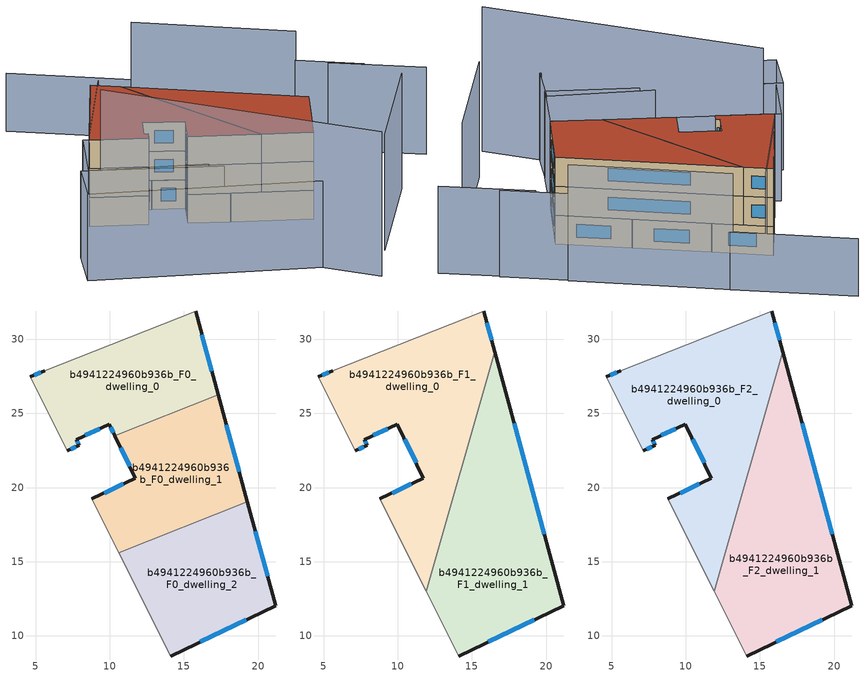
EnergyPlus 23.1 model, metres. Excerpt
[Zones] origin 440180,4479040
b4941224960b936b_F0_dwelling_0
 floor ground (EU_floor_Construction): 15.78,31.9 17.32,26.26 10.34,23.49 9.97,24.27 7.73,23.23 7.94,22.86 7.14,22.49 4.64,27.47 5.63,27.88 z0
 wall outside (EU_wall_Construction): 7.14,22.49 7.94,22.86 7.73,23.23 9.97,24.27 10.34,23.49 / 5.63,27.88 4.64,27.47 / 17.32,26.26 15.78,31.9 z0:3
 wall adiabatic (EU_wall_Construction): 4.64,27.47 7.14,22.49 / 15.78,31.9 5.63,27.88 z0:3
 wall to b4941224960b936b_F0_dwelling_1 (EU_wall_Construction): 10.34,23.49 17.32,26.26 z0:3
 window (EU_Window_Construction): 7.37,22.6 7.72,22.76 / 5.35,27.76 4.92,27.59 / 16.89,27.84 16.21,30.32 / 10.07,24.05 10.24,23.71 / 8.36,23.52 9.34,23.98 / 7.89,22.97 7.79,23.13 z0.84:2.16
b4941224960b936b_F0_dwelling_1
 floor ground (EU_floor_Construction): 17.32,26.26 19.28,19.03 10.62,15.6 8.8,19.23 11.72,20.63 10.34,23.49 z0
 wall outside (EU_wall_Construction): 19.28,19.03 17.32,26.26 / 10.34,23.49 11.72,20.63 8.8,19.23 z0:3
 wall to b4941224960b936b_F0_dwelling_2 (EU_wall_Construction): 10.62,15.6 19.28,19.03 z0:3
 wall adiabatic (EU_wall_Construction): 8.8,19.23 10.62,15.6 z0:3
 window (EU_Window_Construction): 18.73,21.06 17.87,24.23 / 10.9,20.24 9.62,19.62 / 10.73,22.69 11.34,21.44 z0.84:2.16
b4941224960b936b_F0_dwelling_2
 floor ground (EU_floor_Construction): 19.28,19.03 21.19,12.03 14.11,8.64 10.62,15.6 z0
 wall outside (EU_wall_Construction): 14.11,8.64 21.19,12.03 19.28,19.03 z0:3
 wall adiabatic (EU_wall_Construction): 10.62,15.6 14.11,8.64 z0:3
 window (EU_Window_Construction): 20.65,14 19.82,17.07 / 16.1,9.59 19.2,11.08 z0.84:2.16
b4941224960b936b_F1_dwelling_0
 floor to b4941224960b936b_F0_dwelling_0 (EU_floor_Construction): 15.78,31.9 16.53,29.14 15.5,25.54 10.34,23.49 9.97,24.27 7.73,23.23 7.94,22.86 7.14,22.49 4.64,27.47 5.63,27.88 z3
 floor to b4941224960b936b_F0_dwelling_1 (EU_floor_Construction): 15.5,25.54 12.92,16.51 10.62,15.6 8.8,19.23 11.72,20.63 10.34,23.49 z3
 floor to b4941224960b936b_F0_dwelling_2 (EU_floor_Construction): 12.92,16.51 11.92,13.01 10.62,15.6 z3
 wall outside (EU_wall_Construction): 7.14,22.49 7.94,22.86 7.73,23.23 9.97,24.27 11.72,20.63 8.8,19.23 / 5.63,27.88 4.64,27.47 / 16.53,29.14 15.78,31.9 z3:6
 wall adiabatic (EU_wall_Construction): 4.64,27.47 7.14,22.49 / 15.78,31.9 5.63,27.88 / 8.8,19.23 11.92,13.01 z3:6
 wall to b4941224960b936b_F1_dwelling_1 (EU_wall_Construction): 11.92,13.01 16.53,29.14 z3:6
 window (EU_Window_Construction): 7.89,22.97 7.79,23.13 / 7.37,22.6 7.72,22.76 / 5.35,27.76 4.92,27.59 / 16.32,29.92 15.99,31.13 / 10.9,20.24 9.62,19.62 / 10.46,23.25 11.23,21.66 / 8.36,23.52 9.34,23.98 z3.84:5.16
b4941224960b936b_F1_dwelling_1
 floor to b4941224960b936b_F0_dwelling_1 (EU_floor_Construction): 17.32,26.26 19.28,19.03 12.92,16.51 15.5,25.54 z3
 floor to b4941224960b936b_F0_dwelling_2 (EU_floor_Construction): 19.28,19.03 21.19,12.03 14.11,8.64 11.92,13.01 12.92,16.51 z3
 floor to b4941224960b936b_F0_dwelling_0 (EU_floor_Construction): 16.53,29.14 17.32,26.26 15.5,25.54 z3
 wall outside (EU_wall_Construction): 14.11,8.64 21.19,12.03 16.53,29.14 z3:6
 wall adiabatic (EU_wall_Construction): 11.92,13.01 14.11,8.64 z3:6
 window (EU_Window_Construction): 19.88,16.84 17.84,24.34 / 16.1,9.59 19.2,11.08 z3.84:5.16
b4941224960b936b_F2_dwelling_0
 floor to b4941224960b936b_F1_dwelling_0 (EU_floor_Construction): 15.78,31.9 16.53,29.14 11.92,13.01 8.8,19.23 11.72,20.63 9.97,24.27 7.73,23.23 7.94,22.86 7.14,22.49 4.64,27.47 5.63,27.88 z6
 wall outside (EU_wall_Construction): 7.14,22.49 7.94,22.86 7.73,23.23 9.97,24.27 11.72,20.63 8.8,19.23 / 5.63,27.88 4.64,27.47 / 16.53,29.14 15.78,31.9 z6:9
 wall adiabatic (EU_wall_Construction): 4.64,27.47 7.14,22.49 / 15.78,31.9 5.63,27.88 / 8.8,19.23 11.92,13.01 z6:9
 wall to b4941224960b936b_F2_dwelling_1 (EU_wall_Construction): 11.92,13.01 16.53,29.14 z6:9
 window (EU_Window_Construction): 7.89,22.97 7.79,23.13 / 7.37,22.6 7.72,22.76 / 5.35,27.76 4.92,27.59 / 16.32,29.92 15.99,31.13 / 10.9,20.24 9.62,19.62 / 10.46,23.25 11.23,21.66 / 8.36,23.52 9.34,23.98 z6.84:8.16
 roof outside (EU_roof_Construction): 11.92,13.01 16.53,29.14 15.78,31.9 5.63,27.88 4.64,27.47 7.14,22.49 7.94,22.86 7.73,23.23 9.97,24.27 11.72,20.63 8.8,19.23 z9
b4941224960b936b_F2_dwelling_1
 floor to b4941224960b936b_F1_dwelling_1 (EU_floor_Construction): 16.53,29.14 21.19,12.03 14.11,8.64 11.92,13.01 z6
 wall outside (EU_wall_Construction): 14.11,8.64 21.19,12.03 16.53,29.14 z6:9
 wall adiabatic (EU_wall_Construction): 11.92,13.01 14.11,8.64 z6:9
 window (EU_Window_Construction): 19.88,16.84 17.84,24.34 / 16.1,9.59 19.2,11.08 z6.84:8.16
 roof outside (EU_roof_Construction): 21.19,12.03 16.53,29.14 11.92,13.01 14.11,8.64 z9
shading: 10.4,-0.08 23.37,3.5 / 28.1,16.18 24.12,31.17 z0:12; 31.23,4.27 28.68,13.1 / 29.77,9.92 28.03,16.17 / 16.95,31.61 5.33,27.78 / -1.94,25.64 9.17,6.26 / 9.17,6.26 4.76,3.74 / 4.76,3.74 -6.34,23.12 / -6.34,23.12 -1.94,25.64 / 4.37,28.01 14.13,8.65 / 14.13,8.65 8.18,5.65 / 8.18,5.65 -1.58,25.02 / -1.58,25.02 4.37,28.01 z0:9; 3.5,25.87 5,-1.97 z0:15; 24.21,30.97 21.03,42.59 z0:6
[Building]
EU S2 Campaign: North Axis=0; Terrain=City; Solar Distribution=FullExterior
[Site:Location]
Madrid: Latitude=40.5; Longitude=-3.5; Time Zone=1; Elevation=609
[SizingPeriod:WeatherFileDays]
AnnualSizingPeriod: Begin Month=1; Begin Day of Month=1; End Month=12; End Day of Month=31; Day of Week for Start Day=Monday; Use Weather File Daylight Saving Period=No; Use Weather File Rain and Snow Indicators=No
[MATERIAL]
EU_InternalMass_Material: Roughness=MediumRough; Thickness=0.1; Conductivity=1; Density=1800; Specific Heat=900; Thermal Absorptance=0.9; Solar Absorptance=0.7; Visible Absorptance=0.7
[MATERIAL:NOMASS] Roughness=MediumRough; Thermal Absorptance=0.9; Solar Absorptance=0.7; Visible Absorptance=0.7
Name | Thermal Resistance
EU_wall_NoMass; EU_roof_NoMass | 2.16768
EU_floor_NoMass | 1.14339
[WINDOWMATERIAL:SIMPLEGLAZINGSYSTEM]
EU_Window_SimpleGlazing: UFactor=3.23888; Solar Heat Gain Coefficient=0.85; Visible Transmittance=0.85
[CONSTRUCTION]
EU_wall_Construction: EU_wall_NoMass
EU_roof_Construction: EU_roof_NoMass
EU_floor_Construction: EU_floor_NoMass
EU_InternalMass_Construction: EU_InternalMass_Material
EU_Window_Construction: EU_Window_SimpleGlazing
[ZONE] Type=1; Multiplier=1; Ceiling Height=autocalculate; Floor Area=autocalculate; Part of Total Floor Area=Yes
Name | Volume
b4941224960b936b_F0_dwelling_0 | 192.412
b4941224960b936b_F1_dwelling_0; b4941224960b936b_F2_dwelling_0 | 288.606
b4941224960b936b_F0_dwelling_1 | 192.39
b4941224960b936b_F1_dwelling_1; b4941224960b936b_F2_dwelling_1 | 288.613
b4941224960b936b_F0_dwelling_2 | 192.415
[INTERNALMASS] Construction=EU_InternalMass_Construction
Name | Zone or ZoneList | Surface Area
b4941224960b936b_F0_dwelling_0_EU_InternalMass | b4941224960b936b_F0_dwelling_0 | 64.1371
b4941224960b936b_F0_dwelling_1_EU_InternalMass | b4941224960b936b_F0_dwelling_1 | 64.1302
b4941224960b936b_F0_dwelling_2_EU_InternalMass | b4941224960b936b_F0_dwelling_2 | 64.1383
b4941224960b936b_F1_dwelling_0_EU_InternalMass | b4941224960b936b_F1_dwelling_0 | 96.2016
b4941224960b936b_F1_dwelling_1_EU_InternalMass | b4941224960b936b_F1_dwelling_1 | 96.2045
b4941224960b936b_F2_dwelling_0_EU_InternalMass | b4941224960b936b_F2_dwelling_0 | 96.2016
b4941224960b936b_F2_dwelling_1_EU_InternalMass | b4941224960b936b_F2_dwelling_1 | 96.2045
[OTHEREQUIPMENT] Fuel Type=Electricity; Design Level Calculation Method=Watts/Area; Power per Zone Floor Area=1; Fraction Latent=0; Fraction Radiant=0; Fraction Lost=0; Carbon Dioxide Generation Rate=0; EndUse Subcategory=EU_Step8_InternalGains
Name | Zone or ZoneList or Space or SpaceList | Schedule
EU_Step8_InternalGain_b4941224960b936b_F0_dwelling_0_f000 | b4941224960b936b_F0_dwelling_0 | EU_Step8_GainSchedule_b4941224960b936b_F0_dwelling_0_f000
EU_Step8_InternalGain_b4941224960b936b_F0_dwelling_1_f000 | b4941224960b936b_F0_dwelling_1 | EU_Step8_GainSchedule_b4941224960b936b_F0_dwelling_1_f000
EU_Step8_InternalGain_b4941224960b936b_F0_dwelling_2_f000 | b4941224960b936b_F0_dwelling_2 | EU_Step8_GainSchedule_b4941224960b936b_F0_dwelling_2_f000
EU_Step8_InternalGain_b4941224960b936b_F1_dwelling_0_f000 | b4941224960b936b_F1_dwelling_0 | EU_Step8_GainSchedule_b4941224960b936b_F1_dwelling_0_f000
EU_Step8_InternalGain_b4941224960b936b_F1_dwelling_1_f000 | b4941224960b936b_F1_dwelling_1 | EU_Step8_GainSchedule_b4941224960b936b_F1_dwelling_1_f000
EU_Step8_InternalGain_b4941224960b936b_F2_dwelling_0_f000 | b4941224960b936b_F2_dwelling_0 | EU_Step8_GainSchedule_b4941224960b936b_F2_dwelling_0_f000
EU_Step8_InternalGain_b4941224960b936b_F2_dwelling_1_f000 | b4941224960b936b_F2_dwelling_1 | EU_Step8_GainSchedule_b4941224960b936b_F2_dwelling_1_f000
[ZONEVENTILATION:DESIGNFLOWRATE] Schedule=EU_AlwaysOn; Design Flow Rate Calculation Method=AirChanges/Hour; Air Changes per Hour=0.480546; Ventilation Type=Natural; Fan Pressure Rise=0; Fan Total Efficiency=1; Constant Term Coefficient=1; Temperature Term Coefficient=0; Velocity Term Coefficient=0; Velocity Squared Term Coefficient=0; Minimum Indoor Temperature=-100; Maximum Indoor Temperature=100; Delta Temperature=-100; Minimum Outdoor Temperature=-100; Maximum Outdoor Temperature=100; Maximum Wind Speed=40
Name | Zone or ZoneList or Space or SpaceList
EU_ConstantAir_b4941224960b936b_F0_dwelling_0 | b4941224960b936b_F0_dwelling_0
EU_ConstantAir_b4941224960b936b_F0_dwelling_1 | b4941224960b936b_F0_dwelling_1
EU_ConstantAir_b4941224960b936b_F0_dwelling_2 | b4941224960b936b_F0_dwelling_2
EU_ConstantAir_b4941224960b936b_F1_dwelling_0 | b4941224960b936b_F1_dwelling_0
EU_ConstantAir_b4941224960b936b_F1_dwelling_1 | b4941224960b936b_F1_dwelling_1
EU_ConstantAir_b4941224960b936b_F2_dwelling_0 | b4941224960b936b_F2_dwelling_0
EU_ConstantAir_b4941224960b936b_F2_dwelling_1 | b4941224960b936b_F2_dwelling_1
[HVACTEMPLATE:THERMOSTAT] Constant Heating Setpoint=20; Constant Cooling Setpoint=50
EU_HeatOnly_b4941224960b936b_F0_dwelling_0; EU_HeatOnly_b4941224960b936b_F0_dwelling_1; EU_HeatOnly_b4941224960b936b_F0_dwelling_2; EU_HeatOnly_b4941224960b936b_F1_dwelling_0; EU_HeatOnly_b4941224960b936b_F1_dwelling_1; EU_HeatOnly_b4941224960b936b_F2_dwelling_0; EU_HeatOnly_b4941224960b936b_F2_dwelling_1
[HVACTEMPLATE:ZONE:IDEALLOADSAIRSYSTEM] System Availability Schedule=EU_AlwaysOn; Maximum Heating Supply Air Temperature=50; Minimum Cooling Supply Air Temperature=13; Maximum Heating Supply Air Humidity Ratio=0.0156; Minimum Cooling Supply Air Humidity Ratio=0.0077; Heating Limit=NoLimit; Cooling Limit=NoLimit; Heating Availability Schedule=EU_AlwaysOn; Cooling Availability Schedule=EU_CoolingOff; Dehumidification Control Type=ConstantSensibleHeatRatio; Cooling Sensible Heat Ratio=0.7; Dehumidification Setpoint=60; Humidification Control Type=None; Humidification Setpoint=30; Outdoor Air Method=None; Outdoor Air Flow Rate per Person=0.00944; Outdoor Air Flow Rate per Zone Floor Area=0; Outdoor Air Flow Rate per Zone=0; Demand Controlled Ventilation Type=None; Outdoor Air Economizer Type=NoEconomizer; Heat Recovery Type=None; Sensible Heat Recovery Effectiveness=0.7; Latent Heat Recovery Effectiveness=0.65
Name | Template Thermostat
b4941224960b936b_F0_dwelling_0 | EU_HeatOnly_b4941224960b936b_F0_dwelling_0
b4941224960b936b_F0_dwelling_1 | EU_HeatOnly_b4941224960b936b_F0_dwelling_1
b4941224960b936b_F0_dwelling_2 | EU_HeatOnly_b4941224960b936b_F0_dwelling_2
b4941224960b936b_F1_dwelling_0 | EU_HeatOnly_b4941224960b936b_F1_dwelling_0
b4941224960b936b_F1_dwelling_1 | EU_HeatOnly_b4941224960b936b_F1_dwelling_1
b4941224960b936b_F2_dwelling_0 | EU_HeatOnly_b4941224960b936b_F2_dwelling_0
b4941224960b936b_F2_dwelling_1 | EU_HeatOnly_b4941224960b936b_F2_dwelling_1
[SIZING:ZONE] Zone Cooling Design Supply Air Temperature Input Method=SupplyAirTemperature; Zone Cooling Design Supply Air Temperature=13; Zone Heating Design Supply Air Temperature Input Method=SupplyAirTemperature; Zone Heating Design Supply Air Temperature=50; Zone Cooling Design Supply Air Humidity Ratio=0.008; Zone Heating Design Supply Air Humidity Ratio=0.008; Cooling Design Air Flow Method=DesignDay; Cooling Design Air Flow Rate=0; Cooling Minimum Air Flow per Zone Floor Area=0.000762; Cooling Minimum Air Flow=0; Cooling Minimum Air Flow Fraction=0.2; Heating Design Air Flow Method=DesignDay; Heating Design Air Flow Rate=0; Heating Maximum Air Flow per Zone Floor Area=0.002032; Heating Maximum Air Flow=0.141576; Heating Maximum Air Flow Fraction=0.3; Account for Dedicated Outdoor Air System=No; Dedicated Outdoor Air System Control Strategy=NeutralSupplyAir; Dedicated Outdoor Air Low Setpoint Temperature for Design=autosize; Dedicated Outdoor Air High Setpoint Temperature for Design=autosize; Zone Load Sizing Method=Sensible Load Only No Latent Load; Zone Latent Cooling Design Supply Air Humidity Ratio Input Method=HumidityRatioDifference; Zone Cooling Design Supply Air Humidity Ratio Difference=0.005; Zone Latent Heating Design Supply Air Humidity Ratio Input Method=HumidityRatioDifference; Zone Humidification Design Supply Air Humidity Ratio Difference=0.005
b4941224960b936b_F0_dwelling_0; b4941224960b936b_F0_dwelling_1; b4941224960b936b_F0_dwelling_2; b4941224960b936b_F1_dwelling_0; b4941224960b936b_F1_dwelling_1; b4941224960b936b_F2_dwelling_0; b4941224960b936b_F2_dwelling_1
[SCHEDULE:CONSTANT]
Name | Hourly Value
EU_AlwaysOn | 1
EU_CoolingOff | 0
[SCHEDULE:FILE] Column Number=1; Rows to Skip at Top=0; Number of Hours of Data=8760; Column Separator=Comma; Interpolate to Timestep=No; Minutes per Item=60; Adjust Schedule for Daylight Savings=Yes
Name | File
EU_Step8_GainSchedule_b4941224960b936b_F0_dwelling_0_f000 | ../../schedules/b4941224960b936b/b4941224960b936b_F0_dwelling_0_f000_gain.csv
EU_Step8_GainSchedule_b4941224960b936b_F0_dwelling_1_f000 | ../../schedules/b4941224960b936b/b4941224960b936b_F0_dwelling_1_f000_gain.csv
EU_Step8_GainSchedule_b4941224960b936b_F0_dwelling_2_f000 | ../../schedules/b4941224960b936b/b4941224960b936b_F0_dwelling_2_f000_gain.csv
EU_Step8_GainSchedule_b4941224960b936b_F1_dwelling_0_f000 | ../../schedules/b4941224960b936b/b4941224960b936b_F1_dwelling_0_f000_gain.csv
EU_Step8_GainSchedule_b4941224960b936b_F1_dwelling_1_f000 | ../../schedules/b4941224960b936b/b4941224960b936b_F1_dwelling_1_f000_gain.csv
EU_Step8_GainSchedule_b4941224960b936b_F2_dwelling_0_f000 | ../../schedules/b4941224960b936b/b4941224960b936b_F2_dwelling_0_f000_gain.csv
EU_Step8_GainSchedule_b4941224960b936b_F2_dwelling_1_f000 | ../../schedules/b4941224960b936b/b4941224960b936b_F2_dwelling_1_f000_gain.csv
